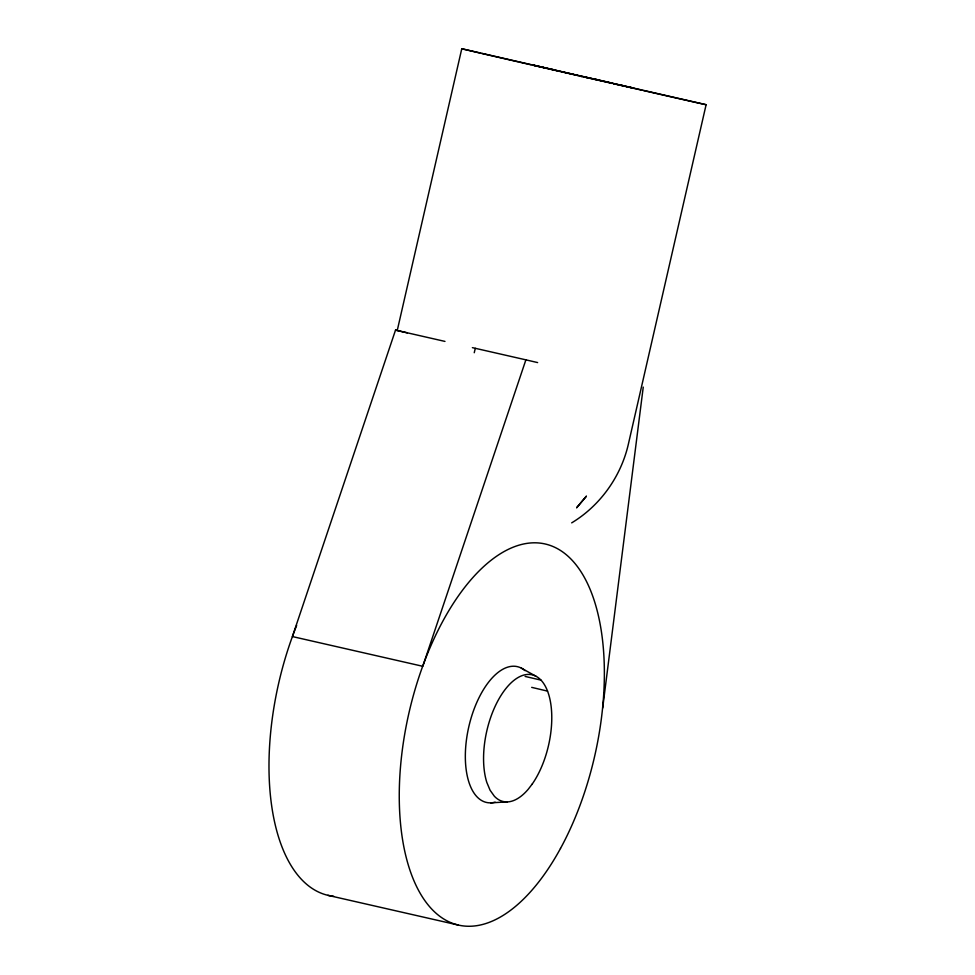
<?xml version="1.0" encoding="UTF-8"?>
<svg xmlns="http://www.w3.org/2000/svg" width="975" height="975" viewBox="0 0 975 975"><rect width="100%" height="100%" fill="white"/><g stroke="black" fill="none" stroke-linecap="round" stroke-linejoin="round"><path stroke-width="1.46" d="M602.672 708.082L643.244 387.112M397.288 330.306L461.772 48.75L706.107 104.715L628.388 444.064C621.014 476.507 600.186 505.659 571.679 522.868M474.252 352.731L475.276 348.307M444.966 341.408L395.521 330.123L292.402 636.565L422.772 666.291L525.891 359.848L537.627 362.578M490.73 802.852L507.158 801.901M706.107 104.715L694.151 102.07M626.145 86.446L633.713 88.128L627.4 86.641M692.981 101.802L677.576 98.317M554.422 69.895L534.166 65.337L535.811 65.727M613.458 83.57L624.402 86.056M667.01 95.916L643.451 90.553M668.375 96.232L676.309 98.036M573.922 74.527L568.876 73.369M574.933 74.758L578.029 75.465M581.149 76.184L595.615 79.499M596.639 79.731L599.637 80.413M605.426 81.729L608.205 82.363M560.296 71.541L545.464 68.128M561.551 71.821L581.892 76.489M583.172 76.781L590.85 78.536M592.117 78.829L612.324 83.448M613.58 83.74L642.123 90.248M472.388 347.648L525.891 359.848M327.868 895.318L458.238 925.043M596.005 79.402L612.934 83.302M550.107 69.054L552.472 69.591M554.946 70.163L565.927 72.686M494.362 56.367L505.477 58.927M506.683 59.207L510.303 60.048M511.509 60.328L517.835 61.778M519.151 62.083L523.1 62.985M524.416 63.29L531.229 64.862M532.63 65.179L544.013 67.799M493.106 56.075L481.808 53.467M622.087 85.41L625.792 86.263M543.867 67.604L536.713 65.947M480.383 53.138L461.772 48.75M395.521 330.123L407.258 332.853M525.111 676.431L541.003 680.123M531.692 687.363L547.548 691.117M521.308 668.119L535.921 676.211M333.791 896.305A195.427 95.343 -77.2 0 1 296.656 625.45M495.178 802.169A69.627 33.967 -77.2 0 1 468.719 727.143A69.627 33.967 -77.2 0 1 525.038 670.629M579.832 76.208A50.493 7.13 10.6 0 1 581.904 76.574M585.012 77.159A50.493 7.13 10.6 0 1 591.179 78.39M592.191 78.609A50.493 7.13 10.6 0 1 597.212 79.718M532.228 784.046L528.243 789.238A64.984 31.7 -77.2 0 1 494.337 796.197L490.084 790.225L486.817 782.413A64.984 31.7 -77.2 0 1 503.112 692.274A64.984 31.7 -77.2 0 1 548.523 693.908A64.984 31.7 -77.2 0 1 532.228 784.046M586.328 496.263L576.688 507.695L586.328 496.263M560.479 848.482A195.427 95.343 -77.2 0 0 545.5 544.062A195.427 95.343 -77.2 0 0 399.628 811.115A195.427 95.343 -77.2 0 0 560.479 848.482"/></g></svg>
